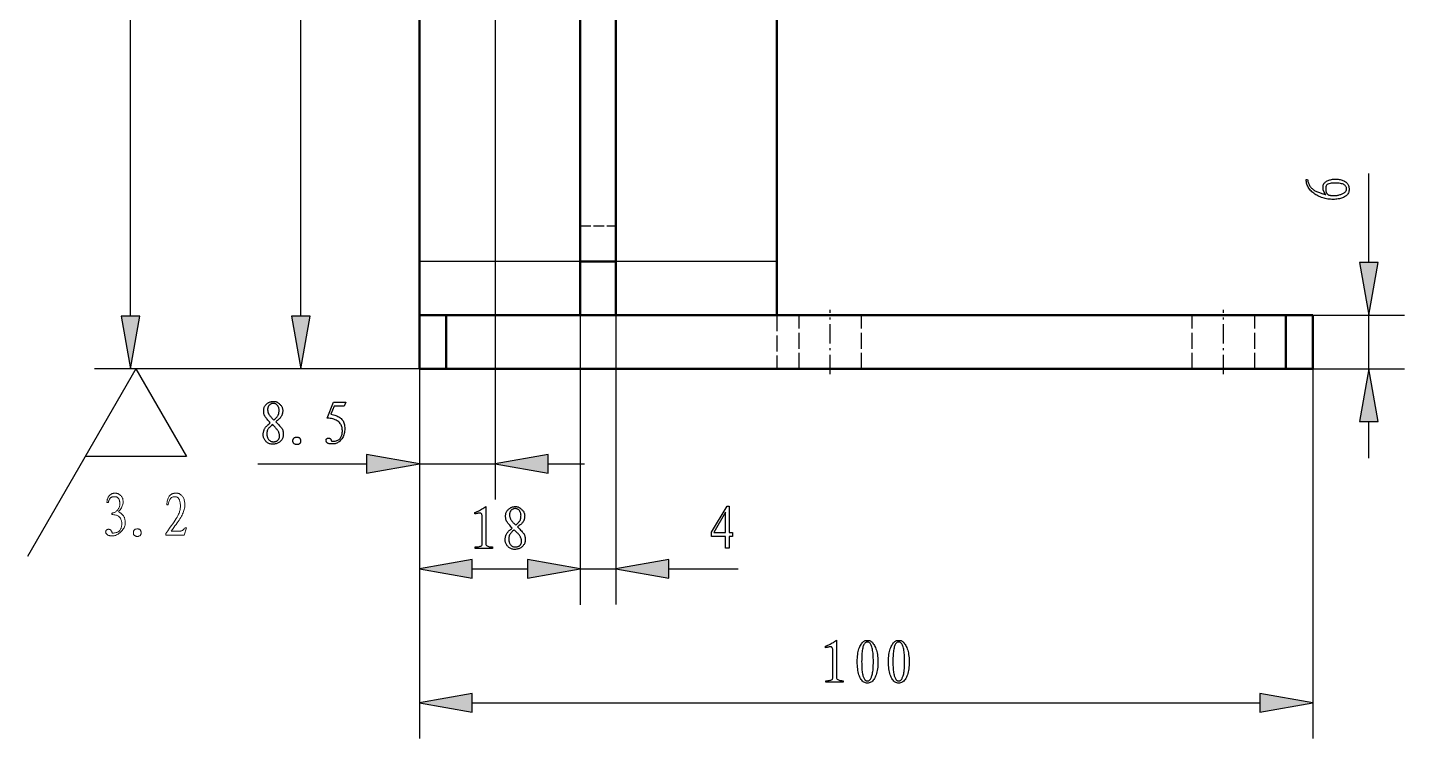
# Model space of a CAD drawing. Extents: x 0 to 420, y 0 to 297.
# Drawn here: x 107 to 184.1, y 137.9 to 177.6 of the extents above; entities that cross this region are included whole.
import ezdxf

# ---------------------------------------------------------------- set-up
doc = ezdxf.new("R2010")
doc.units = 0
doc.linetypes.add('DASHDOT', pattern=[18.5, 12, -3, 0.5, -3])
doc.linetypes.add('DASHED', pattern=[15, 12, -3])

msp = doc.modelspace()

# ---------------------------------------------------------------- linework, layer by layer
at = {"color": 7, "lineweight": 50}
for p, q in [((128.957, 164.541), (128.957, 246.291)), ((148.957, 246.291), (148.957, 164.541)), ((137.957, 164.541), (137.957, 241.541)), ((139.957, 164.541), (139.957, 241.541)), ((130.457, 161.541), (177.457, 161.541)), ((177.457, 158.541), (130.457, 158.541))]:
    msp.add_line(p, q, dxfattribs=at)
at = {"color": 5, "lineweight": 25}
for p, q in [((112.785, 161.496), (112.785, 244.837)), ((133.207, 237.791), (133.207, 151.229)), ((122.324, 161.496), (122.324, 234.837)), ((128.957, 164.541), (128.957, 137.856)), ((178.957, 158.541), (178.957, 137.856)), ((131.912, 139.856), (176.003, 139.856))]:
    msp.add_line(p, q, dxfattribs=at)
at = {"color": 5, "lineweight": 25, "ltscale": 0.124446}
msp.add_line((182.09, 164.496), (182.09, 169.473), dxfattribs=at)
at = {"color": 7, "linetype": 'DASHED', "lineweight": 25, "ltscale": 0.05}
for p, q in [((137.957, 166.541), (139.957, 166.541)), ((139.957, 164.541), (137.957, 164.541))]:
    msp.add_line(p, q, dxfattribs=at)
at = {"color": 5, "lineweight": 25, "ltscale": 0.332792}
msp.add_line((128.957, 164.541), (128.957, 151.229), dxfattribs=at)
at = {"color": 5, "lineweight": 25, "ltscale": 0.479978}
for p, q in [((128.957, 164.541), (128.957, 145.342)), ((137.957, 164.541), (137.957, 145.342))]:
    msp.add_line(p, q, dxfattribs=at)
at = {"color": 7, "lineweight": 25, "ltscale": 0.225}
for p, q in [((137.957, 164.541), (128.957, 164.541)), ((148.957, 164.541), (139.957, 164.541))]:
    msp.add_line(p, q, dxfattribs=at)
at = {"color": 7, "linetype": 'DASHED', "lineweight": 25}
msp.add_line((148.957, 164.541), (128.957, 164.541), dxfattribs=at)
at = {"color": 7, "lineweight": 50, "ltscale": 0.075}
for p, q in [((128.957, 164.541), (128.957, 161.541)), ((137.957, 161.541), (137.957, 164.541)), ((139.957, 161.541), (139.957, 164.541)), ((148.957, 164.541), (148.957, 161.541)), ((128.957, 161.541), (128.957, 158.541)), ((130.457, 161.541), (130.457, 158.541)), ((177.457, 161.541), (177.457, 158.541)), ((178.957, 161.541), (178.957, 158.541))]:
    msp.add_line(p, q, dxfattribs=at)
at = {"color": 5, "lineweight": 25, "ltscale": 0.479663}
for p, q in [((137.957, 164.541), (137.957, 145.355)), ((139.957, 164.541), (139.957, 145.355))]:
    msp.add_line(p, q, dxfattribs=at)
at = {"color": 7, "lineweight": 50, "ltscale": 0.05}
for p, q in [((137.957, 164.541), (139.957, 164.541)), ((137.957, 161.541), (139.957, 161.541))]:
    msp.add_line(p, q, dxfattribs=at)
at = {"color": 14, "linetype": 'DASHDOT', "lineweight": 25, "ltscale": 0.09}
for p, q in [((151.957, 158.241), (151.957, 161.841)), ((173.957, 158.241), (173.957, 161.841))]:
    msp.add_line(p, q, dxfattribs=at)
at = {"color": 7, "lineweight": 50, "ltscale": 0.0375}
for p, q in [((130.457, 161.541), (128.957, 161.541)), ((177.457, 161.541), (178.957, 161.541)), ((128.957, 158.541), (130.457, 158.541)), ((177.457, 158.541), (178.957, 158.541))]:
    msp.add_line(p, q, dxfattribs=at)
at = {"color": 7, "linetype": 'DASHED', "lineweight": 25, "ltscale": 0.075}
for p, q in [((148.957, 161.541), (148.957, 158.541)), ((150.207, 158.541), (150.207, 161.541)), ((153.707, 158.541), (153.707, 161.541)), ((172.207, 158.541), (172.207, 161.541)), ((175.707, 158.541), (175.707, 161.541)), ((177.457, 158.541), (177.457, 161.541))]:
    msp.add_line(p, q, dxfattribs=at)
at = {"color": 5, "lineweight": 25, "ltscale": 0.165805}
for p, q in [((177.457, 161.541), (184.09, 161.541)), ((177.457, 158.541), (184.09, 158.541))]:
    msp.add_line(p, q, dxfattribs=at)
at = {"color": 5, "lineweight": 25, "ltscale": 0.075}
msp.add_line((182.09, 158.541), (182.09, 161.541), dxfattribs=at)
at = {"color": 6, "lineweight": 25, "ltscale": 0.303109}
msp.add_line((113.092, 158.541), (107.03, 148.041), dxfattribs=at)
at = {"color": 5, "lineweight": 25, "ltscale": 0.491803}
msp.add_line((130.457, 158.541), (110.785, 158.541), dxfattribs=at)
at = {"color": 6, "lineweight": 25, "ltscale": 0.141451}
for p, q in [((113.092, 158.541), (115.921, 153.641)), ((115.921, 153.641), (110.263, 153.641))]:
    msp.add_line(p, q, dxfattribs=at)
at = {"color": 5, "lineweight": 25, "ltscale": 0.253339}
msp.add_line((130.457, 158.541), (120.324, 158.541), dxfattribs=at)
at = {"color": 5, "lineweight": 25, "ltscale": 0.051139}
for p, q in [((182.09, 153.541), (182.09, 155.587)), ((136.162, 153.229), (138.207, 153.229)), ((132.957, 147.355), (135.003, 147.355))]:
    msp.add_line(p, q, dxfattribs=at)
at = {"color": 5, "lineweight": 25, "ltscale": 0.1521}
msp.add_line((119.919, 153.229), (126.003, 153.229), dxfattribs=at)
at = {"color": 5, "lineweight": 25, "ltscale": 0.10625}
msp.add_line((128.957, 153.229), (133.207, 153.229), dxfattribs=at)
at = {"color": 5, "lineweight": 25, "ltscale": 0.077279}
msp.add_line((131.912, 147.342), (135.003, 147.342), dxfattribs=at)
at = {"color": 5, "lineweight": 25, "ltscale": 0.05}
msp.add_line((137.957, 147.355), (139.957, 147.355), dxfattribs=at)
at = {"color": 5, "lineweight": 25, "ltscale": 0.097322}
msp.add_line((142.912, 147.355), (146.805, 147.355), dxfattribs=at)
at = {"color": 5, "lineweight": 25}
for points in [[(179.729, 169.036), (179.77, 169.059), (179.813, 169.08), (179.859, 169.099), (179.907, 169.115), (179.958, 169.128), (180.011, 169.139), (180.067, 169.148), (180.125, 169.154), (180.186, 169.158), (180.249, 169.159), (180.312, 169.157), (180.373, 169.153), (180.432, 169.146), (180.488, 169.136), (180.543, 169.123), (180.595, 169.107), (180.645, 169.089), (180.693, 169.067), (180.738, 169.043), (180.782, 169.015), (180.822, 168.985), (180.858, 168.952), (180.89, 168.917), (180.918, 168.879), (180.941, 168.838), (180.96, 168.794), (180.975, 168.747), (180.985, 168.698), (180.992, 168.646), (180.994, 168.592), (180.991, 168.537), (180.983, 168.485), (180.97, 168.436), (180.952, 168.389), (180.929, 168.345), (180.9, 168.304), (180.867, 168.266), (180.828, 168.231), (180.783, 168.198), (180.734, 168.168), (180.681, 168.14), (180.626, 168.116), (180.568, 168.094), (180.508, 168.076), (180.445, 168.06), (180.381, 168.047), (180.313, 168.037), (180.244, 168.03), (180.172, 168.026), (180.098, 168.024), (180.023, 168.025), (179.949, 168.03), (179.876, 168.036), (179.803, 168.046), (179.731, 168.058), (179.659, 168.073), (179.589, 168.091), (179.519, 168.112), (179.449, 168.135), (179.381, 168.161), (179.313, 168.189), (179.249, 168.22), (179.187, 168.253), (179.127, 168.288), (179.07, 168.325), (179.015, 168.364), (178.962, 168.406), (178.912, 168.45), (178.865, 168.496), (178.82, 168.544), (178.778, 168.594), (178.741, 168.646), (178.707, 168.7), (178.678, 168.756), (178.653, 168.814), (178.631, 168.873), (178.614, 168.935), (178.601, 168.999), (178.592, 169.064), (178.588, 169.132), (178.67, 169.132), (178.676, 169.08), (178.686, 169.031), (178.698, 168.983), (178.712, 168.937), (178.729, 168.892), (178.749, 168.849), (178.772, 168.808), (178.797, 168.768), (178.824, 168.73), (178.854, 168.694), (178.887, 168.659), (178.921, 168.626), (178.958, 168.595), (178.997, 168.565), (179.039, 168.537), (179.082, 168.51), (179.128, 168.485), (179.176, 168.462), (179.226, 168.441), (179.278, 168.421), (179.33, 168.402), (179.379, 168.385), (179.426, 168.369), (179.471, 168.355), (179.512, 168.342), (179.551, 168.33), (179.588, 168.32), (179.621, 168.311), (179.653, 168.304), (179.681, 168.298), (179.67, 168.314), (179.66, 168.33), (179.649, 168.347), (179.639, 168.363), (179.628, 168.38), (179.618, 168.396), (179.608, 168.412), (179.598, 168.429), (179.588, 168.445), (179.579, 168.462), (179.57, 168.479), (179.562, 168.499), (179.554, 168.52), (179.548, 168.544), (179.543, 168.569), (179.539, 168.597), (179.535, 168.627), (179.533, 168.659), (179.531, 168.692), (179.531, 168.728), (179.533, 168.765), (179.539, 168.8), (179.549, 168.833), (179.563, 168.866), (179.581, 168.897), (179.602, 168.928), (179.628, 168.956), (179.658, 168.984), (179.692, 169.011)], [(180.187, 168.243), (180.231, 168.244), (180.274, 168.247), (180.317, 168.251), (180.359, 168.258), (180.401, 168.267), (180.442, 168.277), (180.483, 168.29), (180.524, 168.304), (180.564, 168.32), (180.604, 168.339), (180.642, 168.358), (180.677, 168.377), (180.709, 168.397), (180.738, 168.417), (180.763, 168.438), (180.785, 168.458), (180.805, 168.479), (180.821, 168.5), (180.834, 168.522), (180.843, 168.544), (180.85, 168.566), (180.854, 168.589), (180.855, 168.612), (180.852, 168.637), (180.847, 168.662), (180.839, 168.687), (180.827, 168.714), (180.813, 168.741), (180.795, 168.768), (180.775, 168.797), (180.749, 168.824), (180.716, 168.848), (180.675, 168.87), (180.626, 168.888), (180.57, 168.904), (180.506, 168.917), (180.434, 168.927), (180.355, 168.934), (180.268, 168.939), (180.174, 168.94), (180.08, 168.938), (179.996, 168.93), (179.923, 168.917), (179.859, 168.9), (179.804, 168.877), (179.76, 168.849), (179.726, 168.816), (179.701, 168.778), (179.686, 168.735), (179.681, 168.687), (179.682, 168.638), (179.684, 168.593), (179.688, 168.551), (179.692, 168.512), (179.698, 168.477), (179.706, 168.445), (179.715, 168.417), (179.725, 168.392), (179.737, 168.37), (179.75, 168.352), (179.763, 168.337), (179.777, 168.322), (179.791, 168.309), (179.805, 168.298), (179.82, 168.287), (179.834, 168.278), (179.849, 168.271), (179.863, 168.265), (179.878, 168.26), (179.893, 168.257), (179.91, 168.254), (179.929, 168.252), (179.951, 168.25), (179.976, 168.248), (180.004, 168.246), (180.035, 168.245), (180.069, 168.244), (180.105, 168.243), (180.145, 168.243)], [(181.569, 164.496), (182.09, 161.541), (182.611, 164.496)], [(112.264, 161.496), (112.785, 158.541), (113.306, 161.496)], [(121.803, 161.496), (122.324, 158.541), (122.845, 161.496)], [(182.611, 155.587), (182.09, 158.541), (181.569, 155.587)], [(120.917, 155.583), (120.98, 155.52), (121.037, 155.461), (121.089, 155.407), (121.135, 155.358), (121.175, 155.313), (121.21, 155.273), (121.239, 155.237), (121.263, 155.207), (121.281, 155.181), (121.293, 155.159), (121.302, 155.139), (121.31, 155.116), (121.317, 155.091), (121.324, 155.063), (121.329, 155.033), (121.333, 155), (121.336, 154.965), (121.339, 154.927), (121.34, 154.887), (121.341, 154.845), (121.339, 154.802), (121.334, 154.76), (121.325, 154.72), (121.313, 154.681), (121.298, 154.643), (121.279, 154.607), (121.257, 154.572), (121.231, 154.538), (121.202, 154.506), (121.17, 154.475), (121.135, 154.447), (121.099, 154.421), (121.061, 154.399), (121.021, 154.379), (120.98, 154.363), (120.938, 154.349), (120.894, 154.339), (120.848, 154.331), (120.801, 154.327), (120.753, 154.325), (120.705, 154.327), (120.659, 154.332), (120.614, 154.34), (120.572, 154.352), (120.532, 154.368), (120.494, 154.387), (120.459, 154.409), (120.425, 154.434), (120.393, 154.464), (120.363, 154.496), (120.336, 154.53), (120.312, 154.565), (120.29, 154.599), (120.271, 154.634), (120.256, 154.669), (120.243, 154.704), (120.233, 154.739), (120.225, 154.774), (120.221, 154.809), (120.22, 154.845), (120.22, 154.88), (120.223, 154.915), (120.226, 154.949), (120.232, 154.984), (120.238, 155.017), (120.247, 155.051), (120.257, 155.083), (120.268, 155.116), (120.281, 155.148), (120.295, 155.18), (120.312, 155.211), (120.332, 155.243), (120.355, 155.276), (120.382, 155.309), (120.413, 155.342), (120.447, 155.376), (120.484, 155.41), (120.525, 155.444), (120.569, 155.479), (120.616, 155.515), (120.566, 155.573), (120.52, 155.626), (120.479, 155.676), (120.441, 155.721), (120.408, 155.762), (120.378, 155.799), (120.353, 155.832), (120.332, 155.86), (120.315, 155.884), (120.302, 155.904), (120.291, 155.923), (120.282, 155.945), (120.274, 155.969), (120.267, 155.995), (120.261, 156.024), (120.256, 156.055), (120.252, 156.089), (120.249, 156.125), (120.248, 156.164), (120.247, 156.205), (120.248, 156.247), (120.253, 156.286), (120.259, 156.325), (120.269, 156.361), (120.281, 156.396), (120.296, 156.43), (120.314, 156.461), (120.335, 156.492), (120.358, 156.52), (120.384, 156.547), (120.411, 156.572), (120.438, 156.595), (120.466, 156.615), (120.493, 156.634), (120.52, 156.651), (120.548, 156.666), (120.575, 156.678), (120.603, 156.689), (120.63, 156.698), (120.657, 156.704), (120.684, 156.709), (120.711, 156.713), (120.737, 156.716), (120.762, 156.718), (120.787, 156.719), (120.811, 156.72), (120.835, 156.719), (120.858, 156.717), (120.881, 156.714), (120.903, 156.711), (120.926, 156.706), (120.949, 156.698), (120.973, 156.687), (120.997, 156.675), (121.023, 156.66), (121.049, 156.642), (121.077, 156.622), (121.105, 156.599), (121.133, 156.574), (121.163, 156.547), (121.192, 156.518), (121.217, 156.488), (121.24, 156.457), (121.259, 156.425), (121.276, 156.393), (121.289, 156.36), (121.3, 156.326), (121.307, 156.291), (121.312, 156.255), (121.313, 156.219), (121.313, 156.182), (121.311, 156.147), (121.307, 156.113), (121.303, 156.08), (121.296, 156.048), (121.289, 156.017), (121.28, 155.987), (121.27, 155.958), (121.258, 155.931), (121.245, 155.904), (121.229, 155.878), (121.21, 155.85), (121.187, 155.821), (121.16, 155.79), (121.129, 155.759), (121.094, 155.726), (121.056, 155.692), (121.013, 155.657), (120.967, 155.621)], [(120.821, 155.679), (120.863, 155.719), (120.901, 155.757), (120.936, 155.792), (120.967, 155.826), (120.994, 155.858), (121.017, 155.888), (121.037, 155.915), (121.053, 155.941), (121.065, 155.965), (121.074, 155.986), (121.081, 156.007), (121.086, 156.029), (121.092, 156.051), (121.096, 156.075), (121.1, 156.099), (121.103, 156.124), (121.105, 156.15), (121.107, 156.177), (121.108, 156.204), (121.108, 156.232), (121.107, 156.261), (121.105, 156.289), (121.1, 156.316), (121.094, 156.343), (121.086, 156.369), (121.076, 156.395), (121.065, 156.42), (121.051, 156.445), (121.036, 156.469), (121.019, 156.492), (121.001, 156.514), (120.982, 156.534), (120.962, 156.551), (120.941, 156.566), (120.919, 156.579), (120.896, 156.59), (120.872, 156.598), (120.847, 156.604), (120.821, 156.607), (120.794, 156.608), (120.767, 156.607), (120.741, 156.604), (120.716, 156.6), (120.691, 156.593), (120.667, 156.584), (120.645, 156.574), (120.623, 156.561), (120.601, 156.547), (120.581, 156.531), (120.561, 156.513), (120.543, 156.493), (120.527, 156.472), (120.513, 156.45), (120.5, 156.427), (120.49, 156.403), (120.481, 156.378), (120.474, 156.352), (120.47, 156.324), (120.467, 156.296), (120.466, 156.267), (120.467, 156.237), (120.469, 156.207), (120.473, 156.179), (120.478, 156.151), (120.485, 156.123), (120.493, 156.096), (120.503, 156.069), (120.514, 156.043), (120.527, 156.018), (120.541, 155.993), (120.557, 155.968), (120.576, 155.941), (120.598, 155.913), (120.622, 155.884), (120.649, 155.853), (120.678, 155.821), (120.71, 155.787), (120.744, 155.752), (120.782, 155.716)], [(124.649, 155.091), (124.647, 155.147), (124.641, 155.202), (124.631, 155.254), (124.617, 155.305), (124.598, 155.354), (124.576, 155.401), (124.549, 155.446), (124.518, 155.489), (124.483, 155.53), (124.444, 155.569), (124.401, 155.606), (124.353, 155.639), (124.3, 155.669), (124.243, 155.696), (124.181, 155.72), (124.115, 155.74), (124.043, 155.757), (123.967, 155.77), (123.887, 155.781), (123.802, 155.788), (124.157, 156.677), (124.841, 156.677), (124.745, 156.458), (124.185, 156.458), (124.007, 156.007), (124.082, 155.992), (124.153, 155.975), (124.22, 155.955), (124.284, 155.933), (124.343, 155.909), (124.4, 155.883), (124.452, 155.854), (124.501, 155.823), (124.546, 155.79), (124.588, 155.754), (124.626, 155.715), (124.659, 155.672), (124.689, 155.626), (124.715, 155.576), (124.737, 155.521), (124.754, 155.463), (124.768, 155.402), (124.778, 155.336), (124.784, 155.267), (124.786, 155.193), (124.784, 155.12), (124.778, 155.049), (124.768, 154.981), (124.754, 154.915), (124.737, 154.853), (124.715, 154.794), (124.689, 154.737), (124.659, 154.684), (124.626, 154.633), (124.588, 154.585), (124.548, 154.541), (124.507, 154.501), (124.465, 154.465), (124.422, 154.434), (124.378, 154.407), (124.333, 154.385), (124.287, 154.367), (124.24, 154.353), (124.192, 154.344), (124.144, 154.339), (124.096, 154.337), (124.052, 154.336), (124.011, 154.337), (123.973, 154.34), (123.938, 154.344), (123.907, 154.349), (123.879, 154.356), (123.855, 154.365), (123.833, 154.375), (123.815, 154.387), (123.8, 154.399), (123.786, 154.412), (123.774, 154.425), (123.763, 154.439), (123.754, 154.453), (123.746, 154.468), (123.741, 154.483), (123.737, 154.498), (123.734, 154.514), (123.733, 154.53), (123.734, 154.546), (123.736, 154.561), (123.74, 154.575), (123.744, 154.588), (123.75, 154.6), (123.758, 154.611), (123.767, 154.622), (123.777, 154.631), (123.789, 154.639), (123.802, 154.646), (123.815, 154.653), (123.829, 154.658), (123.843, 154.661), (123.856, 154.664), (123.87, 154.665), (123.884, 154.665), (123.897, 154.664), (123.911, 154.662), (123.925, 154.658), (123.938, 154.653), (123.952, 154.647), (123.965, 154.638), (123.977, 154.627), (123.989, 154.614), (124, 154.599), (124.011, 154.581), (124.021, 154.561), (124.03, 154.539), (124.039, 154.515), (124.048, 154.489), (124.117, 154.491), (124.181, 154.495), (124.24, 154.503), (124.295, 154.514), (124.345, 154.528), (124.391, 154.546), (124.432, 154.566), (124.468, 154.59), (124.499, 154.617), (124.526, 154.646), (124.55, 154.679), (124.571, 154.714), (124.589, 154.752), (124.605, 154.793), (124.619, 154.836), (124.63, 154.882), (124.638, 154.93), (124.644, 154.981), (124.648, 155.035)], [(120.726, 155.419), (120.681, 155.376), (120.641, 155.337), (120.604, 155.3), (120.571, 155.266), (120.543, 155.234), (120.518, 155.206), (120.497, 155.18), (120.481, 155.156), (120.468, 155.136), (120.459, 155.118), (120.452, 155.101), (120.447, 155.082), (120.442, 155.062), (120.437, 155.04), (120.433, 155.017), (120.43, 154.993), (120.428, 154.966), (120.426, 154.939), (120.425, 154.91), (120.425, 154.879), (120.426, 154.848), (120.429, 154.817), (120.433, 154.787), (120.44, 154.757), (120.449, 154.728), (120.459, 154.7), (120.472, 154.672), (120.486, 154.645), (120.502, 154.618), (120.52, 154.592), (120.54, 154.567), (120.561, 154.545), (120.584, 154.525), (120.608, 154.509), (120.633, 154.494), (120.66, 154.483), (120.688, 154.474), (120.717, 154.467), (120.748, 154.463), (120.78, 154.462), (120.812, 154.463), (120.843, 154.465), (120.873, 154.469), (120.901, 154.475), (120.927, 154.482), (120.952, 154.491), (120.976, 154.502), (120.999, 154.514), (121.02, 154.528), (121.04, 154.544), (121.058, 154.561), (121.074, 154.58), (121.089, 154.6), (121.101, 154.622), (121.112, 154.645), (121.12, 154.669), (121.127, 154.696), (121.132, 154.723), (121.135, 154.752), (121.136, 154.783), (121.135, 154.814), (121.132, 154.845), (121.127, 154.876), (121.12, 154.907), (121.112, 154.937), (121.101, 154.967), (121.089, 154.997), (121.074, 155.026), (121.058, 155.055), (121.04, 155.084), (121.02, 155.113), (120.997, 155.143), (120.972, 155.174), (120.944, 155.206), (120.914, 155.239), (120.881, 155.273), (120.846, 155.308), (120.808, 155.344), (120.768, 155.381)], [(122.216, 154.325), (122.194, 154.315), (122.171, 154.308), (122.149, 154.303), (122.126, 154.3), (122.103, 154.299), (122.08, 154.301), (122.056, 154.305), (122.032, 154.312), (122.008, 154.321), (121.983, 154.332), (121.96, 154.345), (121.94, 154.36), (121.922, 154.376), (121.908, 154.394), (121.896, 154.414), (121.887, 154.435), (121.881, 154.458), (121.878, 154.483), (121.878, 154.509), (121.881, 154.537), (121.886, 154.565), (121.892, 154.59), (121.901, 154.613), (121.91, 154.633), (121.922, 154.652), (121.935, 154.667), (121.95, 154.681), (121.966, 154.692), (121.984, 154.701), (122.004, 154.708), (122.024, 154.713), (122.045, 154.717), (122.065, 154.719), (122.085, 154.721), (122.105, 154.722), (122.124, 154.721), (122.144, 154.719), (122.164, 154.717), (122.183, 154.713), (122.202, 154.708), (122.22, 154.701), (122.237, 154.692), (122.252, 154.68), (122.266, 154.666), (122.277, 154.65), (122.287, 154.631), (122.296, 154.609), (122.303, 154.585), (122.308, 154.559), (122.311, 154.53), (122.313, 154.501), (122.312, 154.474), (122.309, 154.449), (122.303, 154.425), (122.294, 154.404), (122.284, 154.384), (122.27, 154.367), (122.255, 154.351), (122.236, 154.337)], [(126.003, 152.708), (128.957, 153.229), (126.003, 153.75)], [(136.162, 153.75), (133.207, 153.229), (136.162, 152.708)], [(132.473, 150.27), (132.472, 150.309), (132.468, 150.343), (132.461, 150.374), (132.452, 150.4), (132.44, 150.422), (132.426, 150.44), (132.409, 150.453), (132.39, 150.462), (132.368, 150.467), (132.343, 150.468), (132.317, 150.466), (132.29, 150.464), (132.263, 150.461), (132.236, 150.457), (132.208, 150.453), (132.18, 150.447), (132.151, 150.442), (132.122, 150.435), (132.093, 150.428), (132.063, 150.42), (132.063, 150.502), (132.128, 150.528), (132.192, 150.555), (132.256, 150.585), (132.319, 150.616), (132.381, 150.649), (132.442, 150.684), (132.502, 150.721), (132.562, 150.76), (132.62, 150.801), (132.678, 150.844), (132.678, 148.738), (132.687, 148.707), (132.702, 148.679), (132.723, 148.655), (132.75, 148.633), (132.784, 148.615), (132.824, 148.601), (132.87, 148.589), (132.923, 148.581), (132.982, 148.576), (133.047, 148.574), (133.047, 148.492), (132.09, 148.492), (132.09, 148.574), (132.158, 148.576), (132.219, 148.58), (132.274, 148.587), (132.322, 148.596), (132.364, 148.609), (132.399, 148.624), (132.427, 148.641), (132.449, 148.662), (132.464, 148.685), (132.473, 148.711)], [(134.455, 149.695), (134.518, 149.632), (134.575, 149.574), (134.627, 149.52), (134.673, 149.47), (134.713, 149.425), (134.748, 149.385), (134.777, 149.35), (134.801, 149.319), (134.819, 149.293), (134.831, 149.272), (134.84, 149.251), (134.849, 149.228), (134.856, 149.203), (134.862, 149.175), (134.867, 149.145), (134.872, 149.113), (134.875, 149.077), (134.877, 149.04), (134.879, 149), (134.879, 148.957), (134.878, 148.914), (134.872, 148.872), (134.864, 148.832), (134.852, 148.793), (134.836, 148.756), (134.818, 148.719), (134.795, 148.684), (134.77, 148.651), (134.741, 148.619), (134.708, 148.588), (134.673, 148.559), (134.637, 148.534), (134.599, 148.511), (134.56, 148.492), (134.519, 148.475), (134.476, 148.462), (134.432, 148.451), (134.387, 148.444), (134.34, 148.439), (134.291, 148.438), (134.243, 148.439), (134.197, 148.445), (134.153, 148.453), (134.111, 148.465), (134.071, 148.48), (134.033, 148.499), (133.997, 148.521), (133.963, 148.547), (133.931, 148.576), (133.902, 148.609), (133.874, 148.643), (133.85, 148.677), (133.828, 148.712), (133.81, 148.746), (133.794, 148.781), (133.781, 148.816), (133.771, 148.851), (133.764, 148.886), (133.76, 148.922), (133.758, 148.957), (133.759, 148.993), (133.761, 149.027), (133.765, 149.062), (133.77, 149.096), (133.777, 149.13), (133.785, 149.163), (133.795, 149.196), (133.806, 149.228), (133.819, 149.261), (133.833, 149.292), (133.85, 149.324), (133.87, 149.356), (133.894, 149.388), (133.921, 149.421), (133.951, 149.455), (133.985, 149.488), (134.022, 149.522), (134.063, 149.557), (134.107, 149.592), (134.155, 149.627), (134.105, 149.685), (134.059, 149.739), (134.017, 149.789), (133.98, 149.834), (133.946, 149.875), (133.917, 149.912), (133.891, 149.944), (133.87, 149.973), (133.853, 149.997), (133.84, 150.017), (133.83, 150.036), (133.82, 150.057), (133.812, 150.081), (133.805, 150.108), (133.799, 150.136), (133.794, 150.168), (133.79, 150.201), (133.788, 150.238), (133.786, 150.276), (133.785, 150.318), (133.787, 150.359), (133.791, 150.399), (133.798, 150.437), (133.807, 150.474), (133.82, 150.509), (133.835, 150.542), (133.852, 150.574), (133.873, 150.604), (133.896, 150.633), (133.922, 150.659), (133.95, 150.684), (133.977, 150.707), (134.004, 150.728), (134.032, 150.747), (134.059, 150.764), (134.086, 150.778), (134.114, 150.791), (134.141, 150.802), (134.168, 150.81), (134.196, 150.817), (134.223, 150.822), (134.249, 150.826), (134.275, 150.829), (134.301, 150.831), (134.326, 150.832), (134.35, 150.832), (134.374, 150.831), (134.397, 150.83), (134.42, 150.827), (134.442, 150.823), (134.464, 150.818), (134.487, 150.81), (134.511, 150.8), (134.536, 150.787), (134.561, 150.772), (134.588, 150.755), (134.615, 150.734), (134.643, 150.712), (134.672, 150.687), (134.701, 150.659), (134.73, 150.63), (134.756, 150.6), (134.778, 150.57), (134.798, 150.538), (134.814, 150.506), (134.828, 150.472), (134.838, 150.438), (134.846, 150.403), (134.85, 150.368), (134.852, 150.331), (134.851, 150.295), (134.849, 150.26), (134.846, 150.225), (134.841, 150.192), (134.835, 150.16), (134.827, 150.129), (134.818, 150.1), (134.808, 150.071), (134.796, 150.043), (134.784, 150.017), (134.768, 149.99), (134.749, 149.962), (134.725, 149.933), (134.698, 149.903), (134.667, 149.872), (134.633, 149.839), (134.594, 149.805), (134.552, 149.77), (134.505, 149.733)], [(134.36, 149.791), (134.402, 149.831), (134.44, 149.869), (134.474, 149.905), (134.505, 149.939), (134.532, 149.971), (134.556, 150), (134.575, 150.028), (134.592, 150.054), (134.604, 150.077), (134.613, 150.099), (134.619, 150.12), (134.625, 150.141), (134.63, 150.164), (134.634, 150.187), (134.638, 150.212), (134.641, 150.237), (134.644, 150.262), (134.645, 150.289), (134.646, 150.317), (134.647, 150.345), (134.646, 150.373), (134.643, 150.401), (134.639, 150.429), (134.633, 150.455), (134.625, 150.482), (134.615, 150.507), (134.603, 150.532), (134.59, 150.557), (134.575, 150.581), (134.558, 150.605), (134.54, 150.627), (134.52, 150.646), (134.5, 150.664), (134.479, 150.679), (134.457, 150.692), (134.434, 150.702), (134.41, 150.71), (134.385, 150.716), (134.359, 150.72), (134.332, 150.721), (134.305, 150.72), (134.279, 150.717), (134.254, 150.712), (134.23, 150.706), (134.206, 150.697), (134.183, 150.686), (134.161, 150.674), (134.14, 150.66), (134.119, 150.643), (134.1, 150.625), (134.082, 150.605), (134.065, 150.585), (134.051, 150.563), (134.039, 150.54), (134.028, 150.516), (134.02, 150.491), (134.013, 150.464), (134.008, 150.437), (134.005, 150.409), (134.004, 150.379), (134.005, 150.349), (134.007, 150.32), (134.011, 150.291), (134.016, 150.263), (134.023, 150.236), (134.031, 150.208), (134.041, 150.182), (134.052, 150.156), (134.065, 150.131), (134.079, 150.106), (134.096, 150.08), (134.115, 150.054), (134.136, 150.026), (134.16, 149.996), (134.187, 149.965), (134.216, 149.933), (134.248, 149.9), (134.283, 149.865), (134.32, 149.829)], [(146.299, 150.857), (146.299, 149.38), (146.49, 149.38), (146.49, 149.161), (146.299, 149.161), (146.299, 148.505), (146.094, 148.505), (146.094, 149.161), (145.314, 149.161), (145.314, 149.407), (146.189, 150.857)], [(146.094, 149.38), (146.094, 150.515), (145.437, 149.38)], [(134.264, 149.531), (134.219, 149.489), (134.179, 149.449), (134.142, 149.412), (134.11, 149.378), (134.081, 149.347), (134.056, 149.318), (134.036, 149.292), (134.019, 149.269), (134.006, 149.248), (133.997, 149.231), (133.991, 149.213), (133.985, 149.195), (133.98, 149.175), (133.975, 149.153), (133.972, 149.13), (133.969, 149.105), (133.966, 149.079), (133.965, 149.051), (133.964, 149.022), (133.963, 148.991), (133.964, 148.96), (133.967, 148.93), (133.972, 148.9), (133.979, 148.87), (133.987, 148.841), (133.998, 148.813), (134.01, 148.785), (134.024, 148.757), (134.041, 148.731), (134.059, 148.704), (134.079, 148.68), (134.1, 148.658), (134.122, 148.638), (134.146, 148.621), (134.172, 148.607), (134.198, 148.595), (134.226, 148.586), (134.256, 148.58), (134.287, 148.576), (134.319, 148.574), (134.351, 148.575), (134.382, 148.578), (134.411, 148.582), (134.439, 148.588), (134.466, 148.595), (134.491, 148.604), (134.515, 148.615), (134.537, 148.627), (134.559, 148.641), (134.578, 148.656), (134.597, 148.674), (134.613, 148.692), (134.627, 148.712), (134.64, 148.734), (134.65, 148.757), (134.659, 148.782), (134.666, 148.808), (134.67, 148.836), (134.673, 148.865), (134.674, 148.896), (134.673, 148.927), (134.67, 148.958), (134.666, 148.989), (134.659, 149.019), (134.65, 149.049), (134.64, 149.079), (134.627, 149.109), (134.613, 149.138), (134.597, 149.168), (134.578, 149.196), (134.558, 149.226), (134.535, 149.256), (134.51, 149.287), (134.482, 149.319), (134.452, 149.352), (134.419, 149.386), (134.384, 149.421), (134.347, 149.457), (134.306, 149.494)], [(131.912, 147.863), (128.957, 147.342), (131.912, 146.821)], [(135.003, 146.834), (137.957, 147.355), (135.003, 147.876)], [(135.003, 146.821), (137.957, 147.342), (135.003, 147.863)], [(142.912, 147.876), (139.957, 147.355), (142.912, 146.834)], [(152.098, 142.784), (152.097, 142.823), (152.093, 142.858), (152.086, 142.888), (152.077, 142.914), (152.065, 142.936), (152.051, 142.954), (152.034, 142.967), (152.015, 142.977), (151.993, 142.982), (151.968, 142.982), (151.942, 142.981), (151.915, 142.978), (151.888, 142.975), (151.861, 142.972), (151.833, 142.967), (151.805, 142.962), (151.776, 142.956), (151.747, 142.95), (151.718, 142.942), (151.688, 142.935), (151.688, 143.017), (151.753, 143.042), (151.817, 143.07), (151.881, 143.099), (151.944, 143.13), (152.006, 143.164), (152.067, 143.199), (152.127, 143.236), (152.187, 143.275), (152.245, 143.316), (152.303, 143.358), (152.303, 141.253), (152.312, 141.222), (152.327, 141.194), (152.348, 141.169), (152.375, 141.148), (152.409, 141.13), (152.449, 141.115), (152.495, 141.104), (152.548, 141.095), (152.607, 141.091), (152.672, 141.089), (152.672, 141.007), (151.715, 141.007), (151.715, 141.089), (151.783, 141.09), (151.844, 141.094), (151.899, 141.101), (151.947, 141.111), (151.989, 141.123), (152.024, 141.138), (152.052, 141.156), (152.074, 141.176), (152.089, 141.2), (152.098, 141.226)], [(154.456, 143.003), (154.486, 142.94), (154.513, 142.873), (154.537, 142.8), (154.558, 142.723), (154.576, 142.641), (154.591, 142.553), (154.603, 142.461), (154.612, 142.364), (154.618, 142.262), (154.62, 142.155), (154.62, 142.048), (154.616, 141.945), (154.609, 141.847), (154.599, 141.753), (154.585, 141.663), (154.567, 141.578), (154.546, 141.497), (154.522, 141.42), (154.494, 141.348), (154.463, 141.28), (154.429, 141.218), (154.393, 141.162), (154.356, 141.113), (154.316, 141.07), (154.273, 141.034), (154.229, 141.005), (154.183, 140.982), (154.135, 140.965), (154.085, 140.955), (154.033, 140.952), (153.98, 140.955), (153.931, 140.965), (153.883, 140.982), (153.838, 141.005), (153.795, 141.034), (153.754, 141.07), (153.716, 141.113), (153.68, 141.162), (153.647, 141.218), (153.616, 141.28), (153.587, 141.348), (153.561, 141.42), (153.539, 141.497), (153.519, 141.578), (153.503, 141.663), (153.489, 141.753), (153.479, 141.847), (153.471, 141.945), (153.467, 142.048), (153.465, 142.155), (153.467, 142.262), (153.471, 142.364), (153.479, 142.461), (153.489, 142.553), (153.503, 142.641), (153.519, 142.723), (153.539, 142.8), (153.561, 142.873), (153.587, 142.94), (153.616, 143.003), (153.645, 143.06), (153.675, 143.112), (153.705, 143.159), (153.734, 143.2), (153.763, 143.235), (153.791, 143.265), (153.819, 143.29), (153.847, 143.309), (153.875, 143.323), (153.903, 143.331), (153.93, 143.336), (153.957, 143.34), (153.984, 143.343), (154.011, 143.344), (154.038, 143.345), (154.064, 143.344), (154.091, 143.343), (154.117, 143.34), (154.143, 143.336), (154.169, 143.331), (154.195, 143.323), (154.222, 143.309), (154.25, 143.29), (154.278, 143.265), (154.306, 143.235), (154.335, 143.2), (154.364, 143.159), (154.395, 143.112), (154.425, 143.06)], [(156.206, 143.003), (156.236, 142.94), (156.263, 142.873), (156.287, 142.8), (156.308, 142.723), (156.326, 142.641), (156.341, 142.553), (156.353, 142.461), (156.362, 142.364), (156.368, 142.262), (156.37, 142.155), (156.37, 142.048), (156.366, 141.945), (156.359, 141.847), (156.349, 141.753), (156.335, 141.663), (156.317, 141.578), (156.296, 141.497), (156.272, 141.42), (156.244, 141.348), (156.213, 141.28), (156.179, 141.218), (156.143, 141.162), (156.106, 141.113), (156.066, 141.07), (156.023, 141.034), (155.979, 141.005), (155.933, 140.982), (155.885, 140.965), (155.835, 140.955), (155.783, 140.952), (155.73, 140.955), (155.681, 140.965), (155.633, 140.982), (155.588, 141.005), (155.545, 141.034), (155.504, 141.07), (155.466, 141.113), (155.43, 141.162), (155.397, 141.218), (155.366, 141.28), (155.337, 141.348), (155.311, 141.42), (155.289, 141.497), (155.269, 141.578), (155.253, 141.663), (155.239, 141.753), (155.229, 141.847), (155.221, 141.945), (155.217, 142.048), (155.215, 142.155), (155.217, 142.262), (155.221, 142.364), (155.229, 142.461), (155.239, 142.553), (155.253, 142.641), (155.269, 142.723), (155.289, 142.8), (155.311, 142.873), (155.337, 142.94), (155.366, 143.003), (155.395, 143.06), (155.425, 143.112), (155.455, 143.159), (155.484, 143.2), (155.513, 143.235), (155.541, 143.265), (155.569, 143.29), (155.597, 143.309), (155.625, 143.323), (155.653, 143.331), (155.68, 143.336), (155.707, 143.34), (155.734, 143.343), (155.761, 143.344), (155.788, 143.345), (155.814, 143.344), (155.841, 143.343), (155.867, 143.34), (155.893, 143.336), (155.919, 143.331), (155.945, 143.323), (155.972, 143.309), (156, 143.29), (156.028, 143.265), (156.056, 143.235), (156.085, 143.2), (156.114, 143.159), (156.145, 143.112), (156.175, 143.06)], [(153.786, 141.369), (153.802, 141.323), (153.817, 141.282), (153.833, 141.244), (153.849, 141.211), (153.865, 141.181), (153.882, 141.156), (153.898, 141.135), (153.915, 141.118), (153.933, 141.105), (153.951, 141.096), (153.968, 141.09), (153.986, 141.085), (154.003, 141.081), (154.021, 141.079), (154.038, 141.079), (154.055, 141.079), (154.072, 141.081), (154.088, 141.085), (154.105, 141.09), (154.121, 141.096), (154.138, 141.105), (154.154, 141.118), (154.171, 141.135), (154.187, 141.156), (154.203, 141.181), (154.22, 141.211), (154.236, 141.244), (154.253, 141.282), (154.269, 141.323), (154.285, 141.369), (154.301, 141.42), (154.315, 141.477), (154.327, 141.54), (154.338, 141.61), (154.347, 141.685), (154.354, 141.767), (154.36, 141.855), (154.364, 141.949), (154.367, 142.049), (154.367, 142.155), (154.367, 142.262), (154.364, 142.363), (154.36, 142.459), (154.354, 142.549), (154.347, 142.634), (154.338, 142.713), (154.327, 142.787), (154.315, 142.855), (154.301, 142.918), (154.285, 142.976), (154.268, 143.028), (154.249, 143.074), (154.228, 143.115), (154.206, 143.151), (154.181, 143.181), (154.155, 143.205), (154.127, 143.224), (154.097, 143.238), (154.066, 143.246), (154.033, 143.249), (153.999, 143.246), (153.968, 143.238), (153.939, 143.224), (153.911, 143.205), (153.886, 143.181), (153.862, 143.151), (153.84, 143.115), (153.82, 143.074), (153.802, 143.028), (153.786, 142.976), (153.772, 142.918), (153.759, 142.855), (153.748, 142.787), (153.738, 142.713), (153.73, 142.634), (153.723, 142.549), (153.718, 142.459), (153.714, 142.363), (153.712, 142.262), (153.711, 142.155), (153.712, 142.049), (153.714, 141.949), (153.718, 141.855), (153.723, 141.767), (153.73, 141.685), (153.738, 141.61), (153.748, 141.54), (153.759, 141.477), (153.772, 141.42)], [(155.536, 141.369), (155.552, 141.323), (155.567, 141.282), (155.583, 141.244), (155.599, 141.211), (155.615, 141.181), (155.632, 141.156), (155.648, 141.135), (155.665, 141.118), (155.683, 141.105), (155.701, 141.096), (155.718, 141.09), (155.736, 141.085), (155.753, 141.081), (155.771, 141.079), (155.788, 141.079), (155.805, 141.079), (155.822, 141.081), (155.838, 141.085), (155.855, 141.09), (155.871, 141.096), (155.888, 141.105), (155.904, 141.118), (155.921, 141.135), (155.937, 141.156), (155.953, 141.181), (155.97, 141.211), (155.986, 141.244), (156.003, 141.282), (156.019, 141.323), (156.035, 141.369), (156.051, 141.42), (156.065, 141.477), (156.077, 141.54), (156.088, 141.61), (156.097, 141.685), (156.104, 141.767), (156.11, 141.855), (156.114, 141.949), (156.117, 142.049), (156.117, 142.155), (156.117, 142.262), (156.114, 142.363), (156.11, 142.459), (156.104, 142.549), (156.097, 142.634), (156.088, 142.713), (156.077, 142.787), (156.065, 142.855), (156.051, 142.918), (156.035, 142.976), (156.018, 143.028), (155.999, 143.074), (155.978, 143.115), (155.956, 143.151), (155.931, 143.181), (155.905, 143.205), (155.877, 143.224), (155.847, 143.238), (155.816, 143.246), (155.783, 143.249), (155.749, 143.246), (155.718, 143.238), (155.689, 143.224), (155.661, 143.205), (155.636, 143.181), (155.612, 143.151), (155.59, 143.115), (155.57, 143.074), (155.552, 143.028), (155.536, 142.976), (155.522, 142.918), (155.509, 142.855), (155.498, 142.787), (155.488, 142.713), (155.48, 142.634), (155.473, 142.549), (155.468, 142.459), (155.464, 142.363), (155.462, 142.262), (155.461, 142.155), (155.462, 142.049), (155.464, 141.949), (155.468, 141.855), (155.473, 141.767), (155.48, 141.685), (155.488, 141.61), (155.498, 141.54), (155.509, 141.477), (155.522, 141.42)], [(131.912, 140.377), (128.957, 139.856), (131.912, 139.336)], [(176.003, 139.336), (178.957, 139.856), (176.003, 140.377)]]:
    msp.add_lwpolyline(points, close=True, dxfattribs=at)
at = {"color": 6, "lineweight": 5}
for points in [[(111.471, 151.06), (111.474, 151.103), (111.479, 151.144), (111.486, 151.183), (111.495, 151.221), (111.505, 151.256), (111.517, 151.29), (111.53, 151.323), (111.545, 151.353), (111.562, 151.382), (111.58, 151.408), (111.599, 151.433), (111.619, 151.456), (111.64, 151.477), (111.661, 151.496), (111.683, 151.513), (111.705, 151.527), (111.727, 151.54), (111.751, 151.551), (111.774, 151.559), (111.799, 151.566), (111.823, 151.571), (111.847, 151.575), (111.871, 151.578), (111.895, 151.58), (111.918, 151.581), (111.941, 151.581), (111.964, 151.581), (111.987, 151.579), (112.009, 151.576), (112.031, 151.573), (112.053, 151.567), (112.075, 151.56), (112.098, 151.551), (112.121, 151.54), (112.144, 151.526), (112.167, 151.511), (112.191, 151.494), (112.215, 151.474), (112.239, 151.453), (112.264, 151.429), (112.287, 151.403), (112.308, 151.375), (112.326, 151.345), (112.341, 151.312), (112.354, 151.277), (112.365, 151.239), (112.372, 151.2), (112.377, 151.158), (112.38, 151.113), (112.38, 151.067), (112.376, 151.018), (112.367, 150.969), (112.353, 150.919), (112.334, 150.868), (112.31, 150.815), (112.281, 150.762), (112.246, 150.708), (112.207, 150.653), (112.163, 150.597), (112.113, 150.54), (112.151, 150.521), (112.186, 150.5), (112.219, 150.479), (112.251, 150.457), (112.281, 150.434), (112.308, 150.411), (112.334, 150.386), (112.358, 150.361), (112.38, 150.335), (112.4, 150.308), (112.419, 150.279), (112.435, 150.248), (112.449, 150.214), (112.462, 150.178), (112.472, 150.139), (112.481, 150.097), (112.487, 150.053), (112.492, 150.006), (112.495, 149.957), (112.496, 149.905), (112.493, 149.852), (112.486, 149.8), (112.473, 149.748), (112.456, 149.698), (112.433, 149.648), (112.405, 149.599), (112.372, 149.551), (112.334, 149.504), (112.291, 149.458), (112.243, 149.412), (112.193, 149.37), (112.144, 149.331), (112.096, 149.297), (112.048, 149.268), (112.002, 149.243), (111.957, 149.223), (111.912, 149.207), (111.869, 149.196), (111.827, 149.189), (111.785, 149.187), (111.745, 149.188), (111.708, 149.19), (111.673, 149.194), (111.64, 149.199), (111.609, 149.206), (111.581, 149.214), (111.555, 149.224), (111.531, 149.235), (111.51, 149.248), (111.491, 149.262), (111.474, 149.277), (111.459, 149.292), (111.446, 149.306), (111.434, 149.321), (111.424, 149.335), (111.417, 149.35), (111.41, 149.364), (111.406, 149.378), (111.403, 149.392), (111.402, 149.406), (111.403, 149.419), (111.404, 149.432), (111.406, 149.444), (111.409, 149.456), (111.413, 149.467), (111.417, 149.478), (111.422, 149.488), (111.429, 149.497), (111.436, 149.506), (111.443, 149.515), (111.452, 149.523), (111.461, 149.53), (111.47, 149.536), (111.479, 149.542), (111.489, 149.547), (111.5, 149.552), (111.511, 149.556), (111.522, 149.559), (111.534, 149.561), (111.546, 149.563), (111.558, 149.564), (111.57, 149.564), (111.582, 149.563), (111.594, 149.562), (111.606, 149.559), (111.617, 149.556), (111.629, 149.552), (111.64, 149.547), (111.651, 149.542), (111.662, 149.535), (111.673, 149.527), (111.684, 149.517), (111.695, 149.504), (111.706, 149.489), (111.717, 149.472), (111.728, 149.453), (111.739, 149.431), (111.75, 149.406), (111.76, 149.38), (111.771, 149.351), (111.832, 149.352), (111.889, 149.357), (111.942, 149.364), (111.99, 149.375), (112.035, 149.388), (112.075, 149.405), (112.111, 149.425), (112.143, 149.447), (112.171, 149.473), (112.195, 149.501), (112.216, 149.532), (112.235, 149.564), (112.251, 149.598), (112.265, 149.634), (112.277, 149.67), (112.287, 149.709), (112.295, 149.749), (112.3, 149.79), (112.304, 149.833), (112.305, 149.877), (112.303, 149.921), (112.3, 149.964), (112.294, 150.005), (112.285, 150.043), (112.274, 150.081), (112.26, 150.116), (112.244, 150.15), (112.226, 150.181), (112.205, 150.211), (112.182, 150.24), (112.155, 150.266), (112.125, 150.289), (112.091, 150.31), (112.053, 150.329), (112.011, 150.345), (111.965, 150.359), (111.916, 150.371), (111.862, 150.38), (111.805, 150.386), (111.744, 150.39), (111.744, 150.472), (111.777, 150.473), (111.809, 150.478), (111.841, 150.485), (111.872, 150.496), (111.903, 150.51), (111.934, 150.526), (111.964, 150.546), (111.993, 150.568), (112.023, 150.594), (112.052, 150.622), (112.079, 150.653), (112.103, 150.685), (112.125, 150.717), (112.144, 150.751), (112.159, 150.786), (112.172, 150.822), (112.182, 150.86), (112.19, 150.898), (112.194, 150.937), (112.195, 150.978), (112.194, 151.018), (112.192, 151.056), (112.188, 151.092), (112.183, 151.125), (112.176, 151.157), (112.168, 151.187), (112.158, 151.215), (112.147, 151.24), (112.134, 151.264), (112.12, 151.285), (112.104, 151.305), (112.087, 151.322), (112.068, 151.338), (112.048, 151.351), (112.026, 151.362), (112.003, 151.372), (111.978, 151.379), (111.952, 151.384), (111.924, 151.387), (111.894, 151.388), (111.865, 151.387), (111.837, 151.385), (111.811, 151.382), (111.786, 151.377), (111.763, 151.371), (111.741, 151.363), (111.721, 151.354), (111.702, 151.344), (111.685, 151.333), (111.669, 151.32), (111.654, 151.305), (111.64, 151.287), (111.627, 151.268), (111.614, 151.245), (111.602, 151.22), (111.591, 151.193), (111.58, 151.164), (111.57, 151.131), (111.561, 151.097), (111.553, 151.06)], [(115.066, 149.46), (115.6, 149.46), (115.627, 149.467), (115.653, 149.477), (115.679, 149.489), (115.705, 149.504), (115.729, 149.522), (115.754, 149.542), (115.778, 149.566), (115.801, 149.591), (115.823, 149.62), (115.846, 149.652), (115.928, 149.652), (115.791, 149.241), (114.766, 149.241), (114.766, 149.324), (114.876, 149.477), (114.977, 149.619), (115.069, 149.75), (115.153, 149.87), (115.227, 149.98), (115.292, 150.078), (115.348, 150.166), (115.396, 150.242), (115.434, 150.308), (115.463, 150.363), (115.486, 150.412), (115.507, 150.461), (115.526, 150.51), (115.542, 150.558), (115.555, 150.607), (115.566, 150.655), (115.575, 150.704), (115.581, 150.752), (115.585, 150.8), (115.586, 150.848), (115.585, 150.895), (115.583, 150.94), (115.58, 150.983), (115.575, 151.025), (115.569, 151.065), (115.561, 151.103), (115.552, 151.139), (115.542, 151.174), (115.531, 151.207), (115.518, 151.238), (115.503, 151.266), (115.486, 151.292), (115.467, 151.314), (115.445, 151.334), (115.422, 151.35), (115.396, 151.364), (115.368, 151.374), (115.338, 151.382), (115.306, 151.386), (115.271, 151.388), (115.237, 151.387), (115.204, 151.383), (115.173, 151.376), (115.145, 151.366), (115.118, 151.354), (115.093, 151.339), (115.069, 151.321), (115.048, 151.3), (115.029, 151.277), (115.012, 151.251), (114.996, 151.223), (114.981, 151.195), (114.967, 151.166), (114.955, 151.135), (114.943, 151.104), (114.933, 151.072), (114.924, 151.04), (114.915, 151.006), (114.908, 150.972), (114.902, 150.937), (114.82, 150.937), (114.829, 151.011), (114.839, 151.079), (114.851, 151.142), (114.864, 151.2), (114.878, 151.253), (114.894, 151.3), (114.911, 151.342), (114.93, 151.379), (114.949, 151.41), (114.971, 151.436), (114.993, 151.458), (115.015, 151.478), (115.038, 151.497), (115.061, 151.513), (115.085, 151.528), (115.109, 151.541), (115.134, 151.552), (115.159, 151.561), (115.184, 151.567), (115.21, 151.573), (115.236, 151.576), (115.262, 151.579), (115.287, 151.581), (115.313, 151.582), (115.338, 151.583), (115.363, 151.582), (115.388, 151.581), (115.413, 151.579), (115.438, 151.576), (115.463, 151.573), (115.487, 151.567), (115.512, 151.559), (115.537, 151.547), (115.561, 151.533), (115.586, 151.516), (115.61, 151.496), (115.635, 151.473), (115.66, 151.448), (115.684, 151.419), (115.709, 151.388), (115.732, 151.354), (115.753, 151.317), (115.772, 151.277), (115.788, 151.235), (115.801, 151.19), (115.812, 151.142), (115.821, 151.091), (115.827, 151.038), (115.831, 150.982), (115.832, 150.923), (115.83, 150.863), (115.824, 150.802), (115.815, 150.74), (115.801, 150.678), (115.784, 150.616), (115.763, 150.552), (115.738, 150.489), (115.709, 150.424), (115.677, 150.36), (115.641, 150.294), (115.6, 150.227), (115.556, 150.156), (115.508, 150.081), (115.457, 150.003), (115.401, 149.922), (115.342, 149.836), (115.279, 149.748), (115.212, 149.655), (115.141, 149.56)], [(113.289, 149.187), (113.267, 149.177), (113.245, 149.17), (113.222, 149.164), (113.199, 149.162), (113.176, 149.161), (113.153, 149.163), (113.129, 149.167), (113.105, 149.174), (113.081, 149.182), (113.057, 149.194), (113.033, 149.207), (113.013, 149.222), (112.996, 149.238), (112.981, 149.256), (112.969, 149.276), (112.961, 149.297), (112.955, 149.32), (112.952, 149.345), (112.951, 149.371), (112.954, 149.399), (112.959, 149.426), (112.966, 149.451), (112.974, 149.474), (112.984, 149.495), (112.995, 149.513), (113.008, 149.529), (113.023, 149.543), (113.039, 149.554), (113.057, 149.563), (113.077, 149.57), (113.098, 149.575), (113.118, 149.578), (113.138, 149.581), (113.158, 149.583), (113.178, 149.583), (113.198, 149.583), (113.217, 149.581), (113.237, 149.578), (113.256, 149.575), (113.275, 149.57), (113.294, 149.563), (113.31, 149.554), (113.325, 149.542), (113.339, 149.528), (113.351, 149.512), (113.361, 149.493), (113.369, 149.471), (113.376, 149.447), (113.381, 149.421), (113.385, 149.392), (113.386, 149.363), (113.385, 149.336), (113.382, 149.31), (113.376, 149.287), (113.368, 149.265), (113.357, 149.246), (113.344, 149.228), (113.328, 149.212), (113.31, 149.199)]]:
    msp.add_lwpolyline(points, close=True, dxfattribs=at)
at = {"color": 5, "lineweight": 25}
for points in [[(181.569, 164.496), (182.09, 161.541), (181.569, 164.496), (182.611, 164.496)], [(112.264, 161.496), (112.785, 158.541), (112.264, 161.496), (113.306, 161.496)], [(121.803, 161.496), (122.324, 158.541), (121.803, 161.496), (122.845, 161.496)], [(182.611, 155.587), (182.09, 158.541), (182.611, 155.587), (181.569, 155.587)], [(126.003, 152.708), (128.957, 153.229), (126.003, 152.708), (126.003, 153.75)], [(136.162, 153.75), (133.207, 153.229), (136.162, 153.75), (136.162, 152.708)], [(131.912, 147.863), (128.957, 147.342), (131.912, 147.863), (131.912, 146.821)], [(135.003, 146.834), (137.957, 147.355), (135.003, 146.834), (135.003, 147.876)], [(135.003, 146.821), (137.957, 147.342), (135.003, 146.821), (135.003, 147.863)], [(142.912, 147.876), (139.957, 147.355), (142.912, 147.876), (142.912, 146.834)], [(131.912, 140.377), (128.957, 139.856), (131.912, 140.377), (131.912, 139.336)], [(176.003, 139.336), (178.957, 139.856), (176.003, 139.336), (176.003, 140.377)]]:
    msp.add_solid(points, dxfattribs=at)

doc.saveas('drawing.dxf')
